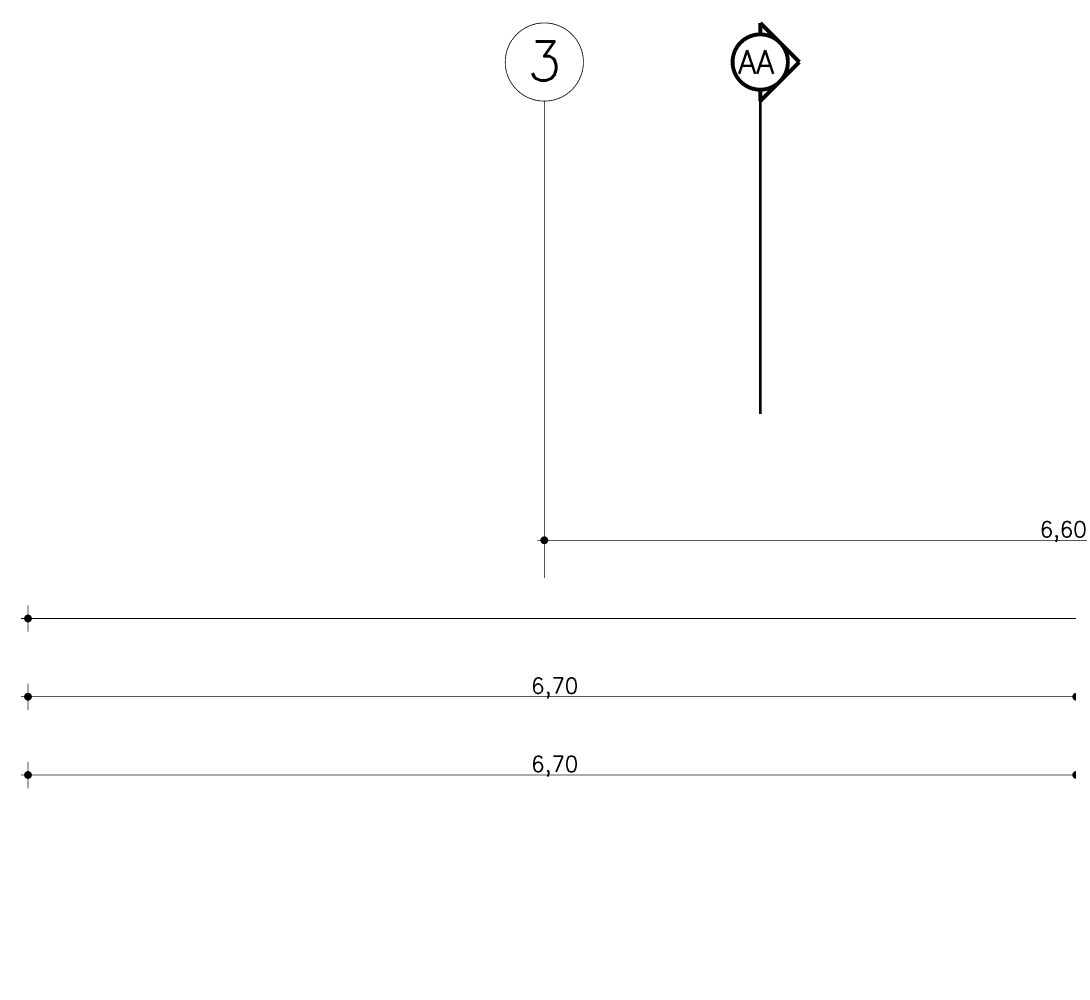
# Model space of a CAD drawing. Header units: inches. Extents: x -508710 to -412686, y 29674 to 73356.
# Drawn here: x -505233 to -498535, y 51563 to 57686 of the extents above; entities that cross this region are included whole.
import ezdxf

# ---------------------------------------------------------------- set-up
doc = ezdxf.new("R2010")
doc.units = ezdxf.units.IN
doc.header["$MEASUREMENT"] = 0
doc.linetypes.add('Tiretet', pattern=[546.805537, 264.583325, -105.833328, 70.555556, -105.833328])
for name, color, linetype in [('00 AXES', 7, 'Continuous'), ('00 cotations', 7, 'Continuous'), ('00 traits de coupes', 7, 'Continuous'), ('ArchiCAD', 7, 'Continuous')]:
    doc.layers.add(name, color=color, linetype=linetype)
doc.styles.get("Standard").update_dxf_attribs({"font": 'txt', "bigfont": 'BIGFONT.SHX'})
doc.dimstyles.new('Dimstyle_11', dxfattribs={"dimtxt": 100, "dimasz": 85.5, "dimexe": 0.18, "dimexo": 0, "dimgap": 0.09, "dimtad": 1, "dimtih": 1, "dimtoh": 1, "dimlfac": 0.001, "dimzin": 0, "dimdsep": 46, "dimtxsty": 'Standard', "dimblk": 'ARROWHEAD_11', "dimblk1": 'ARROWHEAD_11', "dimblk2": 'ARROWHEAD_11', "dimcen": 0.09, "dimclrd": 7, "dimclre": 7, "dimclrt": 7, "dimadec": 1, "dimazin": 0, "dimtfac": 1, "dimtdec": 4, "dimtmove": 0, "dimatfit": 3, "dimfxl": 1, "dimtolj": 1, "dimtzin": 0, "dimarcsym": 0})

# ---------------------------------------------------------------- blocks, each defined once
blk = doc.blocks.new('*D288')
at = {"layer": '00 cotations', "color": 7, "linetype": 'Continuous', "const_width": 5}
for points in [[(-505188.3, 52889.6), (-505188.3, 52951.5)], [(-498488.3, 52889.6), (-498488.3, 52951.5)], [(-505233.3, 52867.1), (-505210.8, 52867.1)], [(-505165.8, 52867.1), (-498510.8, 52867.1)], [(-505188.3, 52782.8), (-505188.3, 52844.6)], [(-498488.3, 52782.8), (-498488.3, 52844.6)]]:
    blk.add_lwpolyline(points, dxfattribs=at)
at = {"layer": '00 cotations', "color": 7, "linetype": 'Continuous'}
for points, const_width in [([(-505210.8, 52867.1, 1), (-505165.8, 52867.1, 1)], 5), ([(-505199.5, 52867.1, 1), (-505177, 52867.1, 1)], 22.5), ([(-498510.8, 52867.1, 1), (-498465.8, 52867.1, 1)], 5), ([(-498499.5, 52867.1, 1), (-498477, 52867.1, 1)], 22.5)]:
    blk.add_lwpolyline(points, format="xyb", close=True, dxfattribs=dict(at, const_width=const_width))
at = {"layer": '00 cotations', "color": 7, "insert": (-501971.7, 52987.1), "char_height": 100, "attachment_point": 1}
blk.add_mtext('\\A1;{\\Ftxt.shx|c0;6,70}', dxfattribs=at)
blk = doc.blocks.new('ARROWHEAD_11')
at = {"color": 0, "linetype": 'Continuous'}
blk.add_line((0, 0), (-1, 0), dxfattribs=at)
at = {"color": 0, "linetype": 'Continuous', "const_width": 0.25}
blk.add_lwpolyline([(-0.125, 0, 1), (0.125, 0, 1)], format="xyb", close=True, dxfattribs=at)
blk = doc.blocks.new('*D351')
at = {"layer": '00 cotations', "color": 7, "linetype": 'Continuous', "const_width": 5}
for points in [[(-505188.3, 53889.6), (-505188.3, 53951.5)], [(-464478.6, 53889.6), (-464478.6, 53951.5)], [(-505233.3, 53867.1), (-505210.8, 53867.1)], [(-505165.8, 53867.1), (-464501.1, 53867.1)], [(-464456.1, 53867.1), (-464433.6, 53867.1)], [(-505188.3, 53782.8), (-505188.3, 53844.6)], [(-464478.6, 53782.8), (-464478.6, 53844.6)]]:
    blk.add_lwpolyline(points, dxfattribs=at)
at = {"layer": '00 cotations', "color": 7, "linetype": 'Continuous'}
for points, const_width in [([(-505210.8, 53867.1, 1), (-505165.8, 53867.1, 1)], 5), ([(-505199.5, 53867.1, 1), (-505177, 53867.1, 1)], 22.5), ([(-464501.1, 53867.1, 1), (-464456.1, 53867.1, 1)], 5), ([(-464489.8, 53867.1, 1), (-464467.3, 53867.1, 1)], 22.5)]:
    blk.add_lwpolyline(points, format="xyb", close=True, dxfattribs=dict(at, const_width=const_width))
at = {"layer": '00 cotations', "color": 7, "insert": (-485005, 53987.1), "char_height": 100, "attachment_point": 1}
blk.add_mtext('\\A1;{\\Ftxt.shx|c0;40,71}', dxfattribs=at)
blk = doc.blocks.new('*D396')
at = {"layer": '00 cotations', "color": 7, "linetype": 'Continuous'}
for points, const_width in [([(-505210.8, 53367.1, 1), (-505165.8, 53367.1, 1)], 5), ([(-505199.5, 53367.1, 1), (-505177, 53367.1, 1)], 22.5), ([(-498510.8, 53367.1, 1), (-498465.8, 53367.1, 1)], 5), ([(-498499.5, 53367.1, 1), (-498477, 53367.1, 1)], 22.5)]:
    blk.add_lwpolyline(points, format="xyb", close=True, dxfattribs=dict(at, const_width=const_width))
at = {"layer": '00 cotations', "color": 7, "linetype": 'Continuous', "const_width": 5}
for points in [[(-505188.3, 53389.6), (-505188.3, 53451.5)], [(-498488.3, 53389.6), (-498488.3, 53451.5)], [(-505233.3, 53367.1), (-505210.8, 53367.1)], [(-505188.3, 53282.8), (-505188.3, 53344.6)], [(-505165.8, 53367.1), (-498510.8, 53367.1)], [(-498488.3, 53282.8), (-498488.3, 53344.6)]]:
    blk.add_lwpolyline(points, dxfattribs=at)
at = {"layer": '00 cotations', "color": 7, "insert": (-501971.7, 53487.1), "char_height": 100, "attachment_point": 1}
blk.add_mtext('\\A1;{\\Ftxt.shx|c0;6,70}', dxfattribs=at)
blk = doc.blocks.new('*D533')
at = {"layer": '00 cotations', "color": 7, "linetype": 'Continuous', "const_width": 5}
for points in [[(-501888.3, 54389.6), (-501888.3, 54451.5)], [(-495288.3, 54389.6), (-495288.3, 54451.5)], [(-501933.3, 54367.1), (-501910.8, 54367.1)], [(-501888.3, 54282.8), (-501888.3, 54344.6)], [(-501865.8, 54367.1), (-495310.8, 54367.1)], [(-495288.3, 54282.8), (-495288.3, 54344.6)]]:
    blk.add_lwpolyline(points, dxfattribs=at)
at = {"layer": '00 cotations', "color": 7, "linetype": 'Continuous'}
for points, const_width in [([(-501910.8, 54367.1, 1), (-501865.8, 54367.1, 1)], 5), ([(-501899.5, 54367.1, 1), (-501877, 54367.1, 1)], 22.5), ([(-495310.8, 54367.1, 1), (-495265.8, 54367.1, 1)], 5), ([(-495299.5, 54367.1, 1), (-495277, 54367.1, 1)], 22.5)]:
    blk.add_lwpolyline(points, format="xyb", close=True, dxfattribs=dict(at, const_width=const_width))
at = {"layer": '00 cotations', "color": 7, "insert": (-498721.7, 54487.1), "char_height": 100, "attachment_point": 1}
blk.add_mtext('\\A1;{\\Ftxt.shx|c0;6,60}', dxfattribs=at)
blk = doc.blocks.new('CUTPLANE_9', base_point=(-500508.3, 57173.3))
at = {"layer": '00 traits de coupes', "color": 7, "linetype": 'Continuous', "const_width": 25}
for points in [[(-500258.3, 57423.3), (-500508.3, 57673.3)], [(-500508.3, 57673.3), (-500508.3, 57600.1)], [(-500508.3, 57173.3), (-500258.3, 57423.3)], [(-500508.3, 57246.6), (-500508.3, 57173.3)]]:
    blk.add_lwpolyline(points, dxfattribs=at)
blk.add_lwpolyline([(-500685.1, 57423.3, 1), (-500331.5, 57423.3, 1)], format="xyb", close=True, dxfattribs=at)
at = {"layer": '00 traits de coupes', "color": 171, "linetype": 'Tiretet', "const_width": 17.5}
blk.add_lwpolyline([(-500508.3, 57173.3), (-500508.3, 55173.3)], dxfattribs=at)
at = {"layer": 'ArchiCAD', "color": 7, "insert": (-500649.8, 57348.4), "char_height": 150, "attachment_point": 7}
blk.add_mtext('\\A1;{\\Ftxt.shx|c0;AA}', dxfattribs=at)

msp = doc.modelspace()

# ---------------------------------------------------------------- linework, layer by layer
at = {"layer": '00 AXES', "color": 1, "linetype": 'Tiretet', "const_width": 5}
msp.add_lwpolyline([(-502138.267, 57423.347, 1), (-501638.267, 57423.347, 1)], format="xyb", close=True, dxfattribs=at)
msp.add_lwpolyline([(-501888.267, 57173.347), (-501888.267, 54126.679)], dxfattribs=at)

# ---------------------------------------------------------------- block references
at = {"layer": '00 traits de coupes', "color": 171}
msp.add_blockref('CUTPLANE_9', (-500508.303, 57173.347), dxfattribs=at)

# ---------------------------------------------------------------- texts
at = {"layer": '00 AXES', "color": 1, "insert": (-501888.267, 57555.493), "char_height": 250, "width": 355.25334, "attachment_point": 2}
msp.add_mtext('\\A1;{\\Ftxt.shx|c0;\\C1;3}', dxfattribs=at)

# ---------------------------------------------------------------- dimensions: what is measured, and where the dimension line sits
at = {"layer": '00 cotations', "color": 7, "linetype": 'Continuous'}
for base, p1, p2, picture, middle in [((-495288.267, 54367.127), (-501888.267, 54126.679), (-495288.267, 54126.679), '*D533', (-498588.267, 54437.127)), ((-464478.563, 53867.127), (-505188.267, 51326.801), (-464478.563, 51346.801), '*D351', (-484833.415, 53937.127)), ((-498488.267, 53367.127), (-505188.267, 52867.127), (-498488.267, 50976.801), '*D396', (-501838.267, 53437.127)), ((-498488.267, 52867.127), (-505188.267, 50816.801), (-498488.267, 50976.801), '*D288', (-501838.267, 52937.127))]:
    dim = msp.add_linear_dim(base=base, p1=p1, p2=p2, dimstyle='Dimstyle_11', dxfattribs=at)
    dim.commit()
    dim.dimension.update_dxf_attribs({"geometry": picture, "text_midpoint": middle})

doc.saveas('drawing.dxf')
